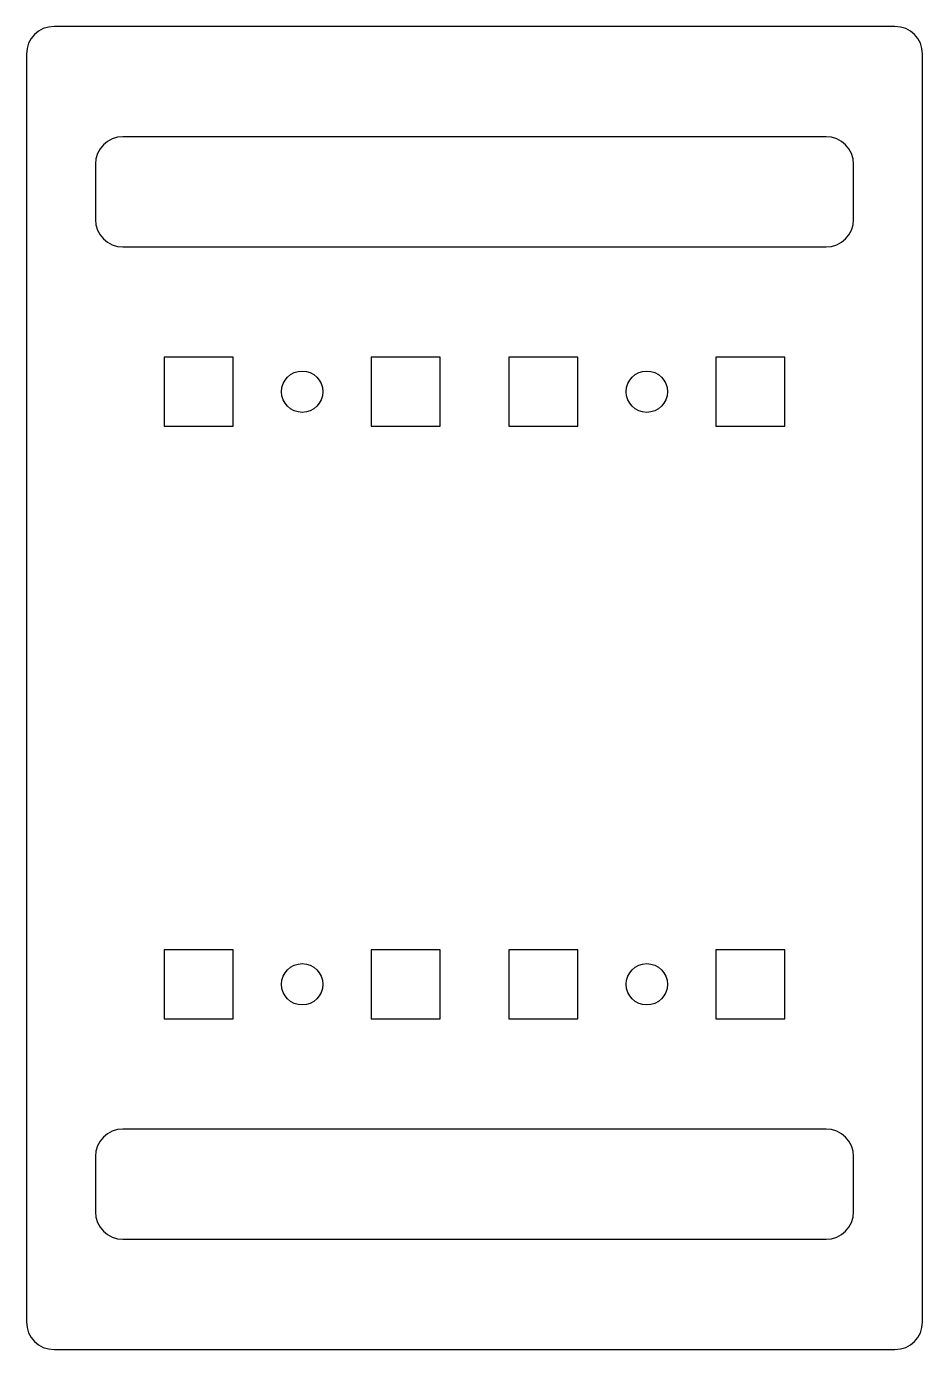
# Model space of a CAD drawing. Header units: millimetres. Extents: x -45 to 20, y -48 to 48.
import ezdxf

# ---------------------------------------------------------------- set-up
doc = ezdxf.new("R2010")
doc.units = ezdxf.units.MM

msp = doc.modelspace()

# ---------------------------------------------------------------- linework, layer by layer
at = {"color": 7, "linetype": 'Continuous', "lineweight": 25}
for p, q in [((18, 48), (-43, 48)), ((-45, 46), (-45, -46)), ((20, -46), (20, 46)), ((13, 40), (-38, 40)), ((-40, 38), (-40, 34)), ((15, 34), (15, 38)), ((-38, 32), (13, 32)), ((-35, 24), (-35, 19)), ((-30, 24), (-35, 24)), ((-30, 19), (-30, 24)), ((-20, 24), (-20, 19)), ((-15, 24), (-20, 24)), ((-15, 19), (-15, 24)), ((-10, 24), (-10, 19)), ((-5, 24), (-10, 24)), ((-5, 19), (-5, 24)), ((5, 24), (5, 19)), ((10, 24), (5, 24)), ((10, 19), (10, 24)), ((-35, 19), (-30, 19)), ((-20, 19), (-15, 19)), ((-10, 19), (-5, 19)), ((5, 19), (10, 19)), ((-35, -19), (-35, -24)), ((-30, -19), (-35, -19)), ((-30, -24), (-30, -19)), ((-20, -19), (-20, -24)), ((-15, -19), (-20, -19)), ((-15, -24), (-15, -19)), ((-10, -19), (-10, -24)), ((-5, -19), (-10, -19)), ((-5, -24), (-5, -19)), ((5, -19), (5, -24)), ((10, -19), (5, -19)), ((10, -24), (10, -19)), ((-35, -24), (-30, -24)), ((-20, -24), (-15, -24)), ((-10, -24), (-5, -24)), ((5, -24), (10, -24)), ((13, -32), (-38, -32)), ((-40, -34), (-40, -38)), ((15, -38), (15, -34)), ((-38, -40), (13, -40)), ((-43, -48), (18, -48))]:
    msp.add_line(p, q, dxfattribs=at)
for centre in [(-25, 21.5), (0, 21.5), (-25, -21.5), (0, -21.5)]:
    msp.add_circle(centre, 1.5, dxfattribs=at)
for centre, start, end in [((18, 46), 0, 90), ((-43, 46), 90, 180), ((-38, 38), 90, 180), ((13, 38), 0, 90), ((-38, 34), 180, 270), ((13, 34), 270, 0), ((-38, -34), 90, 180), ((13, -34), 0, 90), ((-38, -38), 180, 270), ((13, -38), 270, 0), ((-43, -46), 180, 270), ((18, -46), 270, 0)]:
    msp.add_arc(centre, 2, start, end, dxfattribs=at)

doc.saveas('drawing.dxf')
